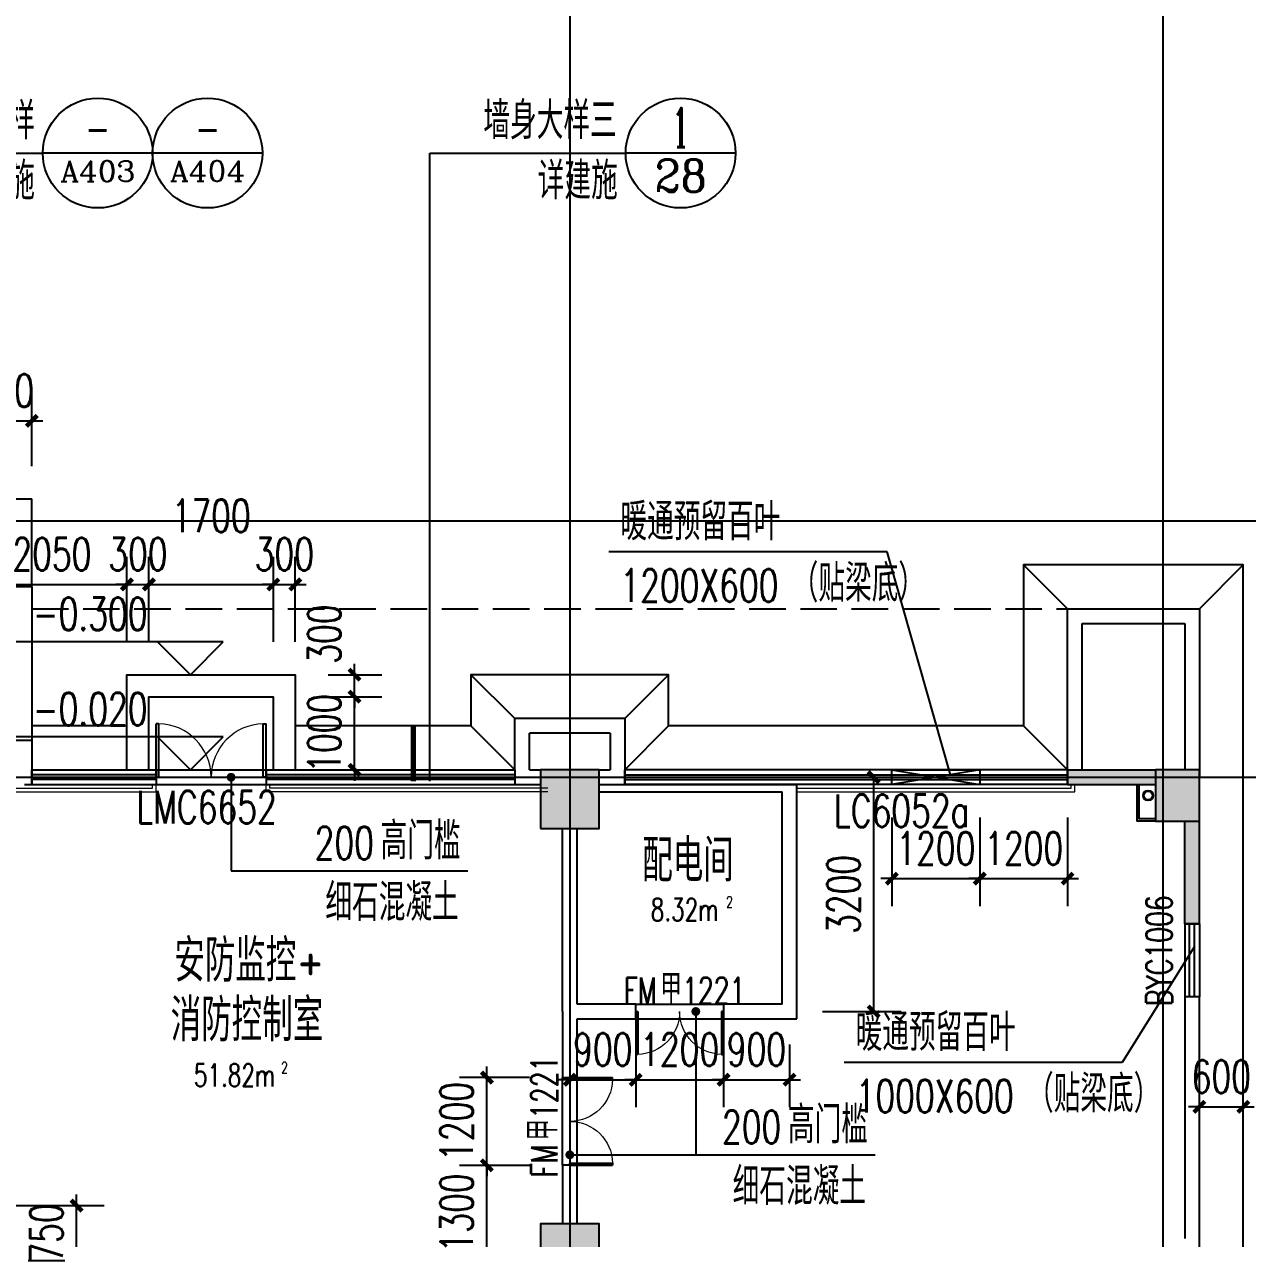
# Model space of a CAD drawing. Extents: x 1738711 to 2346805, y 1189731 to 2516152.
# Drawn here: x 1983942 to 2000650, y 1600425 to 1617006 of the extents above; entities that cross this region are included whole.
import ezdxf
from ezdxf.enums import TextEntityAlignment as Align

# ---------------------------------------------------------------- set-up
doc = ezdxf.new("R2010")
doc.units = 0
doc.header["$LTSCALE"] = 1000
doc.header["$MEASUREMENT"] = 0
doc.linetypes.add('DASH', pattern=[0.35, 0.25, -0.1])
doc.linetypes.add('复件 140224通州运河二期售楼部条件图_t3$0$X-ME SHAFT SH$0$X-B2$0$WATER_LINE', pattern=[0])
doc.layers.add('_0', color=7, linetype='Continuous', lineweight=25)
doc.layers.add('栏杆', color=6, linetype='Continuous', lineweight=15)
for name, color, linetype in [('_line1', 151, 'Continuous'), ('AR-TEXT', 7, 'Continuous'), ('COLUMN', 9, 'Continuous'), ('DIM_ELEV', 3, 'Continuous'), ('DIM_IDEN', 3, 'Continuous'), ('DIM_LEAD', 3, 'Continuous'), ('DOTE', 1, 'Continuous'), ('PUB_DIM', 3, 'Continuous'), ('PUB_HATCH', 8, 'Continuous'), ('PUB_TEXT', 7, 'Continuous'), ('SPACE_ALL', 1, 'Continuous'), ('WALL', 40, 'Continuous'), ('WINDOW', 144, 'Continuous'), ('WINDOW_TEXT', 7, 'Continuous'), ('YS', 6, 'Continuous'), ('看线', 8, 'Continuous'), ('面层', 6, 'Continuous')]:
    doc.layers.add(name, color=color, linetype=linetype)
doc.styles.add('_TCH_DIM', font='SIMPLEX', dxfattribs={"bigfont": 'GBCBIG'})
doc.styles.add('_TCH_DIM_T3', font='SIMPLEX', dxfattribs={"width": 0.705882, "bigfont": 'GBCBIG'})
doc.styles.add('_TCH_LABEL', font='COMPLEX', dxfattribs={"bigfont": 'GBCBIG'})
doc.styles.add('_TCH_SPACE', font='SIMPLEX', dxfattribs={"height": 5, "bigfont": 'GBCBIG'})
doc.styles.add('_TCH_WINDOW', font='SIMPLEX', dxfattribs={"height": 3.5, "bigfont": 'GBCBIG'})
doc.styles.get("Standard").update_dxf_attribs({"font": 'gbenor.shx', "bigfont": 'gbcbig.shx'})
doc.dimstyles.new('_TCH_ARCH&&150', dxfattribs={"dimtxt": 446.25, "dimasz": 150, "dimexe": 375, "dimexo": 450, "dimgap": 189.375, "dimtad": 1, "dimdec": 0, "dimzin": 0, "dimdsep": 46, "dimtxsty": '_TCH_DIM_T3', "dimblk": 'ARCHTICK', "dimcen": 0.09, "dimclrt": 7, "dimazin": 2, "dimtfac": 1, "dimtdec": 0, "dimtix": 1, "dimtmove": 2, "dimatfit": 3, "dimfxl": 1, "dimtolj": 1, "dimtzin": 0, "dimarcsym": 0})

# ---------------------------------------------------------------- blocks, each defined once
blk = doc.blocks.new('A$C68B42598')
at = {"layer": 'YS'}
for radius in [70, 60]:
    blk.add_circle((70, 70), radius, dxfattribs=at)
blk = doc.blocks.new('hreahaerheh')
at = {"layer": 'YS', "rotation": 180}
blk.add_blockref('A$C68B42598', (1989755, 1907879), dxfattribs=at)
blk = doc.blocks.new('hgerahgrehre')
at = {"layer": '看线'}
for p, q in [((1923667, 1595055), (1923867, 1596255)), ((1923667, 1596255), (1923867, 1595055))]:
    blk.add_line(p, q, dxfattribs=at)
blk.add_lwpolyline([(1923667, 1595055), (1923667, 1596255), (1923867, 1596255), (1923867, 1595055)], close=True, dxfattribs=at)
blk = doc.blocks.new('_ArchTick')
at = {"color": 0, "linetype": 'ByBlock', "const_width": 0.4}
blk.add_lwpolyline([(-0.5, -0.5), (0.5, 0.5)], dxfattribs=at)
blk = doc.blocks.new('*D1079')
at = {"layer": 'Defpoints', "color": 0, "transparency": 16777216}
for p in [(1995792, 1606625), (1996992, 1606625), (1996992, 1605341)]:
    blk.add_point(p, dxfattribs=at)
at = {"layer": 'PUB_DIM', "color": 0, "lineweight": -2, "transparency": 16777216}
for p, q in [((1995792, 1606175), (1995792, 1604966)), ((1996992, 1606175), (1996992, 1604966)), ((1995792, 1605341), (1995642, 1605341)), ((1995792, 1605341), (1996992, 1605341)), ((1996992, 1605341), (1997142, 1605341))]:
    blk.add_line(p, q, dxfattribs=at)
at = {"layer": 'PUB_DIM', "color": 0, "lineweight": -2, "transparency": 16777216, "xscale": 150, "yscale": 150, "zscale": 150}
blk.add_blockref('_ArchTick', (1995792, 1605341), dxfattribs=at)
at = {"layer": 'PUB_DIM', "color": 0, "lineweight": -2, "transparency": 16777216, "xscale": 150, "yscale": 150, "zscale": 150, "rotation": 180}
blk.add_blockref('_ArchTick', (1996992, 1605341), dxfattribs=at)
at = {"layer": 'PUB_DIM', "color": 7, "transparency": 16777216, "insert": (1996392, 1605754), "char_height": 446.2, "attachment_point": 5, "style": '_TCH_DIM_T3'}
blk.add_mtext('\\A1;1200', dxfattribs=at)
blk = doc.blocks.new('*D1080')
at = {"layer": 'Defpoints', "color": 0, "transparency": 16777216}
for p in [(1996992, 1606625), (1998192, 1606625), (1998192, 1605341)]:
    blk.add_point(p, dxfattribs=at)
at = {"layer": 'PUB_DIM', "color": 0, "lineweight": -2, "transparency": 16777216}
for p, q in [((1996992, 1606175), (1996992, 1604966)), ((1998192, 1606175), (1998192, 1604966)), ((1996992, 1605341), (1996842, 1605341)), ((1996992, 1605341), (1998192, 1605341)), ((1998192, 1605341), (1998342, 1605341))]:
    blk.add_line(p, q, dxfattribs=at)
at = {"layer": 'PUB_DIM', "color": 0, "lineweight": -2, "transparency": 16777216, "xscale": 150, "yscale": 150, "zscale": 150}
blk.add_blockref('_ArchTick', (1996992, 1605341), dxfattribs=at)
at = {"layer": 'PUB_DIM', "color": 0, "lineweight": -2, "transparency": 16777216, "xscale": 150, "yscale": 150, "zscale": 150, "rotation": 180}
blk.add_blockref('_ArchTick', (1998192, 1605341), dxfattribs=at)
at = {"layer": 'PUB_DIM', "color": 7, "transparency": 16777216, "insert": (1997592, 1605754), "char_height": 446.2, "attachment_point": 5, "style": '_TCH_DIM_T3'}
blk.add_mtext('\\A1;1200', dxfattribs=at)
blk = doc.blocks.new('*D2018')
at = {"layer": 'Defpoints', "color": 0, "transparency": 16777216}
for p in [(1987642, 1608125), (1988451, 1608125), (1987642, 1607825)]:
    blk.add_point(p, dxfattribs=at)
at = {"layer": 'PUB_DIM', "color": 0, "lineweight": -2, "transparency": 16777216}
for p, q in [((1988451, 1608125), (1988451, 1608275)), ((1988092, 1608125), (1988826, 1608125)), ((1988451, 1607825), (1988451, 1608125)), ((1988092, 1607825), (1988826, 1607825)), ((1988451, 1607825), (1988451, 1607675))]:
    blk.add_line(p, q, dxfattribs=at)
at = {"layer": 'PUB_DIM', "color": 0, "lineweight": -2, "transparency": 16777216, "xscale": 150, "yscale": 150, "zscale": 150}
for p, rotation in [((1988451, 1608125), 270), ((1988451, 1607825), 90)]:
    blk.add_blockref('_ArchTick', p, dxfattribs=dict(at, rotation=rotation))
at = {"layer": 'PUB_DIM', "color": 7, "transparency": 16777216, "insert": (1988038, 1608680), "char_height": 446.2, "attachment_point": 5, "rotation": 90, "style": '_TCH_DIM_T3'}
blk.add_mtext('\\A1;300', dxfattribs=at)
blk = doc.blocks.new('*D2019')
at = {"layer": 'Defpoints', "color": 0, "transparency": 16777216}
for p in [(1987642, 1607825), (1988451, 1607825), (1987642, 1606825)]:
    blk.add_point(p, dxfattribs=at)
at = {"layer": 'PUB_DIM', "color": 0, "lineweight": -2, "transparency": 16777216}
for p, q in [((1988451, 1607825), (1988451, 1607975)), ((1988092, 1607825), (1988826, 1607825)), ((1988451, 1606825), (1988451, 1607825)), ((1988092, 1606825), (1988826, 1606825)), ((1988451, 1606825), (1988451, 1606675))]:
    blk.add_line(p, q, dxfattribs=at)
at = {"layer": 'PUB_DIM', "color": 0, "lineweight": -2, "transparency": 16777216, "xscale": 150, "yscale": 150, "zscale": 150}
for p, rotation in [((1988451, 1607825), 270), ((1988451, 1606825), 90)]:
    blk.add_blockref('_ArchTick', p, dxfattribs=dict(at, rotation=rotation))
at = {"layer": 'PUB_DIM', "color": 7, "transparency": 16777216, "insert": (1988038, 1607325), "char_height": 446.2, "attachment_point": 5, "rotation": 90, "style": '_TCH_DIM_T3'}
blk.add_mtext('\\A1;1000', dxfattribs=at)
blk = doc.blocks.new('*D2020')
at = {"layer": 'Defpoints', "color": 0, "transparency": 16777216}
for p in [(1985342, 1609358), (1983292, 1608125), (1985342, 1608125)]:
    blk.add_point(p, dxfattribs=at)
at = {"layer": 'PUB_DIM', "color": 0, "lineweight": -2, "transparency": 16777216}
for p, q in [((1983292, 1608575), (1983292, 1609733)), ((1985342, 1608575), (1985342, 1609733)), ((1983292, 1609358), (1985342, 1609358))]:
    blk.add_line(p, q, dxfattribs=at)
at = {"layer": 'PUB_DIM', "color": 0, "lineweight": -2, "transparency": 16777216, "xscale": 150, "yscale": 150, "zscale": 150, "rotation": 180}
blk.add_blockref('_ArchTick', (1983292, 1609358), dxfattribs=at)
at = {"layer": 'PUB_DIM', "color": 0, "lineweight": -2, "transparency": 16777216, "xscale": 150, "yscale": 150, "zscale": 150}
blk.add_blockref('_ArchTick', (1985342, 1609358), dxfattribs=at)
at = {"layer": 'PUB_DIM', "color": 7, "transparency": 16777216, "insert": (1984317, 1609771), "char_height": 446.2, "attachment_point": 5, "style": '_TCH_DIM_T3'}
blk.add_mtext('\\A1;2050', dxfattribs=at)
blk = doc.blocks.new('*D2021')
at = {"layer": 'Defpoints', "color": 0, "transparency": 16777216}
for p in [(1985642, 1609358), (1985342, 1608125), (1985642, 1608125)]:
    blk.add_point(p, dxfattribs=at)
at = {"layer": 'PUB_DIM', "color": 0, "lineweight": -2, "transparency": 16777216}
for p, q in [((1985342, 1608575), (1985342, 1609733)), ((1985642, 1608575), (1985642, 1609733)), ((1985342, 1609358), (1985192, 1609358)), ((1985342, 1609358), (1985642, 1609358)), ((1985642, 1609358), (1985792, 1609358))]:
    blk.add_line(p, q, dxfattribs=at)
at = {"layer": 'PUB_DIM', "color": 0, "lineweight": -2, "transparency": 16777216, "xscale": 150, "yscale": 150, "zscale": 150}
blk.add_blockref('_ArchTick', (1985342, 1609358), dxfattribs=at)
at = {"layer": 'PUB_DIM', "color": 0, "lineweight": -2, "transparency": 16777216, "xscale": 150, "yscale": 150, "zscale": 150, "rotation": 180}
blk.add_blockref('_ArchTick', (1985642, 1609358), dxfattribs=at)
at = {"layer": 'PUB_DIM', "color": 7, "transparency": 16777216, "insert": (1985492, 1609771), "char_height": 446.2, "attachment_point": 5, "style": '_TCH_DIM_T3'}
blk.add_mtext('\\A1;300', dxfattribs=at)
blk = doc.blocks.new('*D2022')
at = {"layer": 'Defpoints', "color": 0, "transparency": 16777216}
for p in [(1987342, 1609358), (1985642, 1608125), (1987342, 1608125)]:
    blk.add_point(p, dxfattribs=at)
at = {"layer": 'PUB_DIM', "color": 0, "lineweight": -2, "transparency": 16777216}
for p, q in [((1985642, 1608575), (1985642, 1609733)), ((1987342, 1608575), (1987342, 1609733)), ((1985642, 1609358), (1987342, 1609358))]:
    blk.add_line(p, q, dxfattribs=at)
at = {"layer": 'PUB_DIM', "color": 0, "lineweight": -2, "transparency": 16777216, "xscale": 150, "yscale": 150, "zscale": 150, "rotation": 180}
blk.add_blockref('_ArchTick', (1985642, 1609358), dxfattribs=at)
at = {"layer": 'PUB_DIM', "color": 0, "lineweight": -2, "transparency": 16777216, "xscale": 150, "yscale": 150, "zscale": 150}
blk.add_blockref('_ArchTick', (1987342, 1609358), dxfattribs=at)
at = {"layer": 'PUB_DIM', "color": 7, "transparency": 16777216, "insert": (1986492, 1610296), "char_height": 446.2, "attachment_point": 5, "style": '_TCH_DIM_T3'}
blk.add_mtext('\\A1;1700', dxfattribs=at)
blk = doc.blocks.new('*D2023')
at = {"layer": 'Defpoints', "color": 0, "transparency": 16777216}
for p in [(1987642, 1609358), (1987342, 1608125), (1987642, 1608125)]:
    blk.add_point(p, dxfattribs=at)
at = {"layer": 'PUB_DIM', "color": 0, "lineweight": -2, "transparency": 16777216}
for p, q in [((1987342, 1608575), (1987342, 1609733)), ((1987642, 1608575), (1987642, 1609733)), ((1987342, 1609358), (1987192, 1609358)), ((1987342, 1609358), (1987642, 1609358)), ((1987642, 1609358), (1987792, 1609358))]:
    blk.add_line(p, q, dxfattribs=at)
at = {"layer": 'PUB_DIM', "color": 0, "lineweight": -2, "transparency": 16777216, "xscale": 150, "yscale": 150, "zscale": 150}
blk.add_blockref('_ArchTick', (1987342, 1609358), dxfattribs=at)
at = {"layer": 'PUB_DIM', "color": 0, "lineweight": -2, "transparency": 16777216, "xscale": 150, "yscale": 150, "zscale": 150, "rotation": 180}
blk.add_blockref('_ArchTick', (1987642, 1609358), dxfattribs=at)
at = {"layer": 'PUB_DIM', "color": 7, "transparency": 16777216, "insert": (1987492, 1609771), "char_height": 446.2, "attachment_point": 5, "style": '_TCH_DIM_T3'}
blk.add_mtext('\\A1;300', dxfattribs=at)
blk = doc.blocks.new('*D2035')
at = {"layer": 'Defpoints', "color": 0, "transparency": 16777216}
for p in [(2000592, 1602224), (1999992, 1601380), (2000592, 1601380)]:
    blk.add_point(p, dxfattribs=at)
at = {"layer": 'PUB_DIM', "color": 0, "lineweight": -2, "transparency": 16777216}
for p, q in [((1999992, 1601830), (1999992, 1602599)), ((2000592, 1601830), (2000592, 1602599)), ((1999992, 1602224), (1999842, 1602224)), ((1999992, 1602224), (2000592, 1602224)), ((2000592, 1602224), (2000742, 1602224))]:
    blk.add_line(p, q, dxfattribs=at)
at = {"layer": 'PUB_DIM', "color": 0, "lineweight": -2, "transparency": 16777216, "xscale": 150, "yscale": 150, "zscale": 150}
blk.add_blockref('_ArchTick', (1999992, 1602224), dxfattribs=at)
at = {"layer": 'PUB_DIM', "color": 0, "lineweight": -2, "transparency": 16777216, "xscale": 150, "yscale": 150, "zscale": 150, "rotation": 180}
blk.add_blockref('_ArchTick', (2000592, 1602224), dxfattribs=at)
at = {"layer": 'PUB_DIM', "color": 7, "transparency": 16777216, "insert": (2000292, 1602636), "char_height": 446.2, "attachment_point": 5, "style": '_TCH_DIM_T3'}
blk.add_mtext('\\A1;600', dxfattribs=at)
blk = doc.blocks.new('*D2388')
at = {"layer": 'Defpoints', "color": 0, "transparency": 16777216}
for p in [(1990259, 1601425), (1991292, 1601425), (1991292, 1600125)]:
    blk.add_point(p, dxfattribs=at)
at = {"layer": 'PUB_DIM', "color": 0, "lineweight": -2, "transparency": 16777216}
for p, q in [((1990259, 1601425), (1990259, 1601575)), ((1990842, 1601425), (1989884, 1601425)), ((1990259, 1600125), (1990259, 1601425)), ((1990842, 1600125), (1989884, 1600125)), ((1990259, 1600125), (1990259, 1599975))]:
    blk.add_line(p, q, dxfattribs=at)
at = {"layer": 'PUB_DIM', "color": 0, "lineweight": -2, "transparency": 16777216, "xscale": 150, "yscale": 150, "zscale": 150}
for p, rotation in [((1990259, 1601425), 270), ((1990259, 1600125), 90)]:
    blk.add_blockref('_ArchTick', p, dxfattribs=dict(at, rotation=rotation))
at = {"layer": 'PUB_DIM', "color": 7, "transparency": 16777216, "insert": (1989846, 1600775), "char_height": 446.2, "attachment_point": 5, "rotation": 90, "style": '_TCH_DIM_T3'}
blk.add_mtext('\\A1;1300', dxfattribs=at)
blk = doc.blocks.new('*D2389')
at = {"layer": 'Defpoints', "color": 0, "transparency": 16777216}
for p in [(1990259, 1602625), (1991292, 1602625), (1991292, 1601425)]:
    blk.add_point(p, dxfattribs=at)
at = {"layer": 'PUB_DIM', "color": 0, "lineweight": -2, "transparency": 16777216}
for p, q in [((1990259, 1602625), (1990259, 1602775)), ((1990842, 1602625), (1989884, 1602625)), ((1990259, 1601425), (1990259, 1602625)), ((1990842, 1601425), (1989884, 1601425)), ((1990259, 1601425), (1990259, 1601275))]:
    blk.add_line(p, q, dxfattribs=at)
at = {"layer": 'PUB_DIM', "color": 0, "lineweight": -2, "transparency": 16777216, "xscale": 150, "yscale": 150, "zscale": 150}
for p, rotation in [((1990259, 1602625), 270), ((1990259, 1601425), 90)]:
    blk.add_blockref('_ArchTick', p, dxfattribs=dict(at, rotation=rotation))
at = {"layer": 'PUB_DIM', "color": 7, "transparency": 16777216, "insert": (1989846, 1602025), "char_height": 446.2, "attachment_point": 5, "rotation": 90, "style": '_TCH_DIM_T3'}
blk.add_mtext('\\A1;1200', dxfattribs=at)
blk = doc.blocks.new('*D2390')
at = {"layer": 'Defpoints', "color": 0, "transparency": 16777216}
for p in [(1991392, 1603525), (1992292, 1603525), (1992292, 1602594)]:
    blk.add_point(p, dxfattribs=at)
at = {"layer": 'PUB_DIM', "color": 0, "lineweight": -2, "transparency": 16777216}
for p, q in [((1991392, 1603075), (1991392, 1602219)), ((1992292, 1603075), (1992292, 1602219)), ((1991392, 1602594), (1991242, 1602594)), ((1991392, 1602594), (1992292, 1602594)), ((1992292, 1602594), (1992442, 1602594))]:
    blk.add_line(p, q, dxfattribs=at)
at = {"layer": 'PUB_DIM', "color": 0, "lineweight": -2, "transparency": 16777216, "xscale": 150, "yscale": 150, "zscale": 150}
blk.add_blockref('_ArchTick', (1991392, 1602594), dxfattribs=at)
at = {"layer": 'PUB_DIM', "color": 0, "lineweight": -2, "transparency": 16777216, "xscale": 150, "yscale": 150, "zscale": 150, "rotation": 180}
blk.add_blockref('_ArchTick', (1992292, 1602594), dxfattribs=at)
at = {"layer": 'PUB_DIM', "color": 7, "transparency": 16777216, "insert": (1991842, 1603007), "char_height": 446.2, "attachment_point": 5, "style": '_TCH_DIM_T3'}
blk.add_mtext('\\A1;900', dxfattribs=at)
blk = doc.blocks.new('*D2391')
at = {"layer": 'Defpoints', "color": 0, "transparency": 16777216}
for p in [(1992292, 1603525), (1993492, 1603525), (1993492, 1602594)]:
    blk.add_point(p, dxfattribs=at)
at = {"layer": 'PUB_DIM', "color": 0, "lineweight": -2, "transparency": 16777216}
for p, q in [((1992292, 1603075), (1992292, 1602219)), ((1993492, 1603075), (1993492, 1602219)), ((1992292, 1602594), (1992142, 1602594)), ((1992292, 1602594), (1993492, 1602594)), ((1993492, 1602594), (1993642, 1602594))]:
    blk.add_line(p, q, dxfattribs=at)
at = {"layer": 'PUB_DIM', "color": 0, "lineweight": -2, "transparency": 16777216, "xscale": 150, "yscale": 150, "zscale": 150}
blk.add_blockref('_ArchTick', (1992292, 1602594), dxfattribs=at)
at = {"layer": 'PUB_DIM', "color": 0, "lineweight": -2, "transparency": 16777216, "xscale": 150, "yscale": 150, "zscale": 150, "rotation": 180}
blk.add_blockref('_ArchTick', (1993492, 1602594), dxfattribs=at)
at = {"layer": 'PUB_DIM', "color": 7, "transparency": 16777216, "insert": (1992892, 1603007), "char_height": 446.2, "attachment_point": 5, "style": '_TCH_DIM_T3'}
blk.add_mtext('\\A1;1200', dxfattribs=at)
blk = doc.blocks.new('*D2392')
at = {"layer": 'Defpoints', "color": 0, "transparency": 16777216}
for p in [(1993492, 1603525), (1994392, 1603525), (1994392, 1602594)]:
    blk.add_point(p, dxfattribs=at)
at = {"layer": 'PUB_DIM', "color": 0, "lineweight": -2, "transparency": 16777216}
for p, q in [((1993492, 1603075), (1993492, 1602219)), ((1994392, 1603075), (1994392, 1602219)), ((1993492, 1602594), (1993342, 1602594)), ((1993492, 1602594), (1994392, 1602594)), ((1994392, 1602594), (1994542, 1602594))]:
    blk.add_line(p, q, dxfattribs=at)
at = {"layer": 'PUB_DIM', "color": 0, "lineweight": -2, "transparency": 16777216, "xscale": 150, "yscale": 150, "zscale": 150}
blk.add_blockref('_ArchTick', (1993492, 1602594), dxfattribs=at)
at = {"layer": 'PUB_DIM', "color": 0, "lineweight": -2, "transparency": 16777216, "xscale": 150, "yscale": 150, "zscale": 150, "rotation": 180}
blk.add_blockref('_ArchTick', (1994392, 1602594), dxfattribs=at)
at = {"layer": 'PUB_DIM', "color": 7, "transparency": 16777216, "insert": (1993942, 1603007), "char_height": 446.2, "attachment_point": 5, "style": '_TCH_DIM_T3'}
blk.add_mtext('\\A1;900', dxfattribs=at)
blk = doc.blocks.new('*D2393')
at = {"layer": 'Defpoints', "color": 0, "transparency": 16777216}
for p in [(1994392, 1606725), (1995543, 1606725), (1994392, 1603525)]:
    blk.add_point(p, dxfattribs=at)
at = {"layer": 'PUB_DIM', "color": 0, "lineweight": -2, "transparency": 16777216}
for p, q in [((1994842, 1606725), (1995918, 1606725)), ((1995543, 1603525), (1995543, 1606725)), ((1994842, 1603525), (1995918, 1603525))]:
    blk.add_line(p, q, dxfattribs=at)
at = {"layer": 'PUB_DIM', "color": 0, "lineweight": -2, "transparency": 16777216, "xscale": 150, "yscale": 150, "zscale": 150}
for p, rotation in [((1995543, 1606725), 90), ((1995543, 1603525), 270)]:
    blk.add_blockref('_ArchTick', p, dxfattribs=dict(at, rotation=rotation))
at = {"layer": 'PUB_DIM', "color": 7, "transparency": 16777216, "insert": (1995130, 1605125), "char_height": 446.2, "attachment_point": 5, "rotation": 90, "style": '_TCH_DIM_T3'}
blk.add_mtext('\\A1;3200', dxfattribs=at)
blk = doc.blocks.new('*D2731')
at = {"layer": 'Defpoints', "color": 0, "transparency": 16777216}
for p in [(1983292, 1600875), (1984654, 1600875), (1983292, 1600125)]:
    blk.add_point(p, dxfattribs=at)
at = {"layer": 'PUB_DIM', "color": 0, "lineweight": -2, "transparency": 16777216}
for p, q in [((1984654, 1600875), (1984654, 1601025)), ((1983742, 1600875), (1985029, 1600875)), ((1984654, 1600125), (1984654, 1600875)), ((1983742, 1600125), (1985029, 1600125)), ((1984654, 1600125), (1984654, 1599975))]:
    blk.add_line(p, q, dxfattribs=at)
at = {"layer": 'PUB_DIM', "color": 0, "lineweight": -2, "transparency": 16777216, "xscale": 150, "yscale": 150, "zscale": 150}
for p, rotation in [((1984654, 1600875), 270), ((1984654, 1600125), 90)]:
    blk.add_blockref('_ArchTick', p, dxfattribs=dict(at, rotation=rotation))
at = {"layer": 'PUB_DIM', "color": 7, "transparency": 16777216, "insert": (1984242, 1600500), "char_height": 446.2, "attachment_point": 5, "rotation": 90, "style": '_TCH_DIM_T3'}
blk.add_mtext('\\A1;750', dxfattribs=at)
blk = doc.blocks.new('*D2957')
at = {"layer": 'Defpoints', "color": 0, "transparency": 16777216}
for p in [(1984042, 1611593), (1983292, 1610525), (1984042, 1610525)]:
    blk.add_point(p, dxfattribs=at)
at = {"layer": 'PUB_DIM', "color": 0, "lineweight": -2, "transparency": 16777216}
for p, q in [((1983292, 1610975), (1983292, 1611968)), ((1984042, 1610975), (1984042, 1611968)), ((1983292, 1611593), (1983142, 1611593)), ((1983292, 1611593), (1984042, 1611593)), ((1984042, 1611593), (1984192, 1611593))]:
    blk.add_line(p, q, dxfattribs=at)
at = {"layer": 'PUB_DIM', "color": 0, "lineweight": -2, "transparency": 16777216, "xscale": 150, "yscale": 150, "zscale": 150}
blk.add_blockref('_ArchTick', (1983292, 1611593), dxfattribs=at)
at = {"layer": 'PUB_DIM', "color": 0, "lineweight": -2, "transparency": 16777216, "xscale": 150, "yscale": 150, "zscale": 150, "rotation": 180}
blk.add_blockref('_ArchTick', (1984042, 1611593), dxfattribs=at)
at = {"layer": 'PUB_DIM', "color": 7, "transparency": 16777216, "insert": (1983667, 1612006), "char_height": 446.2, "attachment_point": 5, "style": '_TCH_DIM_T3'}
blk.add_mtext('\\A1;750', dxfattribs=at)
blk = doc.blocks.new('_FZH')
blk.add_lwpolyline([(-0.5, -0.5), (0.5, -0.5), (0.5, 0.5), (-0.5, 0.5)], close=True)
at = {"layer": 'PUB_HATCH'}
blk.add_solid([(-0.5, -0.5), (0.5, -0.5), (-0.5, 0.5), (0.5, 0.5)], dxfattribs=at)
blk = doc.blocks.new('$TCHSYS$WIN2D')
for p, q in [((-0.5, 0.5), (0.5, 0.5)), ((-0.5, 0.5), (-0.5, -0.5)), ((0.5, 0.5), (0.5, -0.5)), ((0.5, 0.1667), (-0.5, 0.1667)), ((0.5, -0.1667), (-0.5, -0.1667)), ((-0.5, -0.5), (0.5, -0.5))]:
    blk.add_line(p, q)
blk = doc.blocks.new('$DorLib2D$00000002')
for p, q in [((-0.5, 0), (-0.5, 0.4875)), ((-0.475, 0.4875), (-0.5, 0.4875)), ((-0.475, 0), (-0.475, 0.4875)), ((0.475, 0), (0.475, 0.4875)), ((0.475, 0.4875), (0.5, 0.4875)), ((0.5, 0), (0.5, 0.4875)), ((-0.5, 0), (-0.475, 0)), ((0.5, 0), (0.475, 0))]:
    blk.add_line(p, q)
at = {"lineweight": 13}
for centre, start, end in [((-0.4875, 0), 0, 88.53072), ((0.4875, 0), 91.46928, 180)]:
    blk.add_arc(centre, 0.4875, start, end, dxfattribs=at)

msp = doc.modelspace()

# ---------------------------------------------------------------- hatches: boundary and pattern name
at = {"layer": 'PUB_HATCH', "linetype": '复件 140224通州运河二期售楼部条件图_t3$0$X-ME SHAFT SH$0$X-B2$0$WATER_LINE'}
for points in [[(1998191.9, 1606625.4), (1999391.9, 1606625.4), (1999391.9, 1606825.4), (1998191.9, 1606825.4)], [(1999991.9, 1606125.4), (1999791.9, 1606125.4), (1999791.9, 1604725.4), (1999991.9, 1604725.4)]]:
    msp.add_hatch(color=256, dxfattribs=at).paths.add_polyline_path(points)

# ---------------------------------------------------------------- linework, layer by layer
at = {"layer": '_line1'}
for p, q in [((1998191.9, 1609025.4), (1997591.9, 1609625.4)), ((1999991.9, 1609025.4), (2000591.9, 1609625.4)), ((1990641.9, 1607525.4), (1990041.9, 1608125.4)), ((1992141.9, 1607525.4), (1992741.9, 1608125.4)), ((1990641.9, 1606825.4), (1990041.9, 1607425.4)), ((1992141.9, 1606825.4), (1992741.9, 1607425.4)), ((1998191.9, 1606825.4), (1997591.9, 1607425.4))]:
    msp.add_line(p, q, dxfattribs=at)
for points in [[(2000591.9, 1598125.4), (2000591.9, 1609625.4), (1997591.9, 1609625.4), (1997591.9, 1607425.4), (1992741.9, 1607425.4), (1992741.9, 1608125.4), (1990041.9, 1608125.4), (1990041.9, 1607425.4), (1987641.7, 1607425.4)], [(1984041.9, 1609325.4), (1984041.9, 1607225.4)], [(1985341.7, 1606825.4), (1985341.7, 1608125.4), (1987641.7, 1608125.4), (1987641.7, 1606825.4)], [(1985641.7, 1606825.4), (1985641.7, 1607825.4), (1987341.7, 1607825.4), (1987341.7, 1606825.4)], [(1985341.7, 1607425.4), (1984041.9, 1607425.4)]]:
    msp.add_lwpolyline(points, dxfattribs=at)
at = {"layer": 'DIM_ELEV'}
for p, q in [((1986658.2, 1608575.4), (1983772, 1608575.4)), ((1986208.2, 1608125.4), (1985758.2, 1608575.4)), ((1986208.2, 1608125.4), (1986658.2, 1608575.4)), ((1986658.2, 1607275.4), (1983772, 1607275.4)), ((1986208.2, 1606825.4), (1985758.2, 1607275.4)), ((1986208.2, 1606825.4), (1986658.2, 1607275.4))]:
    msp.add_line(p, q, dxfattribs=at)
at = {"layer": 'DIM_IDEN'}
for p, q in [((1981024.7, 1615249.3), (1984193, 1615249.3)), ((1985693, 1615249.3), (1984193, 1615249.3)), ((1987193, 1615249.3), (1985693, 1615249.3)), ((1989478.2, 1615249.3), (1992155.1, 1615249.3)), ((1989478.2, 1606671.3), (1989478.2, 1615249.3)), ((1993655.1, 1615249.3), (1992155.1, 1615249.3))]:
    msp.add_line(p, q, dxfattribs=at)
at = {"layer": 'DIM_IDEN', "const_width": 75}
msp.add_lwpolyline([(1989253.2, 1606671.3), (1989253.2, 1607421.3)], dxfattribs=at)
at = {"layer": 'DIM_IDEN'}
for centre in [(1984943, 1615249.3), (1986443, 1615249.3), (1992905.1, 1615249.3)]:
    msp.add_circle(centre, 750, dxfattribs=at)
at = {"layer": 'DIM_LEAD'}
for p, q in [((1995725, 1609803.7), (1991924.8, 1609803.7)), ((1996591.9, 1606758.7), (1995725, 1609803.7)), ((1996591.9, 1606758.7), (1995725, 1609803.7)), ((1986764.5, 1606725.4), (1986764.5, 1605445.2)), ((1986764.5, 1606725.4), (1986764.5, 1605445.2)), ((1986764.5, 1605445.2), (1989997, 1605445.2)), ((1999925.2, 1604415.6), (1998939.4, 1602830.8)), ((1999925.2, 1604415.6), (1998939.4, 1602830.8)), ((1993113.2, 1603525.4), (1993113.2, 1601567.9)), ((1998939.4, 1602830.8), (1995139.3, 1602830.8)), ((1991391.9, 1601567.9), (1993113.2, 1601567.9)), ((1993113.2, 1601567.9), (1995561.1, 1601567.9))]:
    msp.add_line(p, q, dxfattribs=at)
at = {"layer": 'DIM_LEAD', "const_width": 60}
for points in [[(1986764.5, 1606755.4, 1), (1986764.5, 1606695.4, 1)], [(1986764.5, 1606755.4, 1), (1986764.5, 1606695.4, 1)], [(1993113.2, 1603555.4, 1), (1993113.2, 1603495.4, 1)], [(1991361.9, 1601567.9, 1), (1991421.9, 1601567.9, 1)]]:
    msp.add_lwpolyline(points, format="xyb", close=True, dxfattribs=at)
at = {"layer": 'DOTE'}
for p, q in [((1991391.9, 1622149.3), (1991391.9, 1584457.1)), ((1999491.9, 1622149.3), (1999491.9, 1584457.1)), ((1958991.9, 1610225.4), (2001891.9, 1610225.4)), ((1919991.9, 1606725.4), (2001891.9, 1606725.4))]:
    msp.add_line(p, q, dxfattribs=at)
at = {"layer": 'WALL', "linetype": '复件 140224通州运河二期售楼部条件图_t3$0$X-ME SHAFT SH$0$X-B2$0$WATER_LINE'}
for p, q in [((1982541.9, 1610525.4), (1984041.9, 1610525.4)), ((1984041.9, 1609325.4), (1984041.9, 1610525.4)), ((1984041.9, 1609325.4), (1982541.9, 1609325.4)), ((1998191.9, 1606825.4), (1998191.9, 1609025.4)), ((1998191.9, 1609025.4), (1999991.9, 1609025.4)), ((1999991.9, 1609025.4), (1999991.9, 1606725.4)), ((1998391.9, 1606825.4), (1998391.9, 1608825.4)), ((1998391.9, 1608825.4), (1999791.9, 1608825.4)), ((1999791.9, 1608825.4), (1999791.9, 1606825.4)), ((1990641.9, 1606825.4), (1990641.9, 1607525.4)), ((1992141.9, 1607525.4), (1990641.9, 1607525.4)), ((1992141.9, 1607525.4), (1992141.9, 1606825.4)), ((1984041.9, 1607225.4), (1982541.9, 1607225.4)), ((1984041.9, 1607225.4), (1984041.9, 1606825.4)), ((1990841.9, 1606825.4), (1990841.9, 1607325.4)), ((1991941.9, 1607325.4), (1990841.9, 1607325.4)), ((1991941.9, 1607325.4), (1991941.9, 1606825.4)), ((1984041.9, 1606625.4), (1984041.9, 1606825.4)), ((1990641.9, 1606825.4), (1990641.9, 1606625.4)), ((1990841.9, 1606825.4), (1990991.9, 1606825.4)), ((1991791.9, 1606825.4), (1991941.9, 1606825.4)), ((1992141.9, 1606625.4), (1992141.9, 1606825.4)), ((1998191.9, 1606825.4), (1998391.9, 1606825.4)), ((1998191.9, 1606625.4), (1998191.9, 1606825.4)), ((1998191.9, 1606825.4), (1999391.9, 1606825.4)), ((1998191.9, 1606825.4), (1998191.9, 1606625.4)), ((1983941.9, 1606625.4), (1984041.9, 1606625.4)), ((1990641.9, 1606625.4), (1990741.9, 1606625.4)), ((1990741.9, 1606625.4), (1990991.9, 1606625.4)), ((1991791.9, 1606625.4), (1992041.9, 1606625.4)), ((1991791.9, 1606625.4), (1994491.9, 1606625.4)), ((1991791.9, 1606525.4), (1994291.9, 1606525.4)), ((1992041.9, 1606625.4), (1992141.9, 1606625.4)), ((1998191.9, 1606625.4), (1999391.9, 1606625.4)), ((1999791.9, 1604725.4), (1999791.9, 1606125.4)), ((1999991.9, 1604725.4), (1999991.9, 1606125.4)), ((1999791.9, 1604725.4), (1999991.9, 1604725.4)), ((1999791.9, 1604725.4), (1999991.9, 1604725.4)), ((1999991.9, 1603725.4), (1999791.9, 1603725.4)), ((1999791.9, 1603725.4), (1999791.9, 1600425.4)), ((1999991.9, 1600125.4), (1999991.9, 1603725.4)), ((1992291.9, 1603625.4), (1991491.9, 1603625.4)), ((1992291.9, 1603425.4), (1992291.9, 1603625.4)), ((1994291.9, 1603625.4), (1993491.9, 1603625.4)), ((1993491.9, 1603625.4), (1993491.9, 1603425.4)), ((1991491.9, 1603425.4), (1992291.9, 1603425.4)), ((1993491.9, 1603425.4), (1994491.9, 1603425.4))]:
    msp.add_line(p, q, dxfattribs=at)
at = {"layer": 'WALL'}
for p, q in [((1994291.9, 1603625.4), (1994291.9, 1606525.4)), ((1994491.9, 1603425.4), (1994491.9, 1606625.4)), ((1991291.9, 1603525.4), (1991291.9, 1606025.4)), ((1991491.9, 1603625.4), (1991491.9, 1606025.4)), ((1991291.9, 1603525.4), (1991291.9, 1602625.4)), ((1991491.9, 1602625.4), (1991491.9, 1603425.4)), ((1991291.9, 1602625.4), (1991491.9, 1602625.4)), ((1991491.9, 1601425.4), (1991291.9, 1601425.4)), ((1991291.9, 1601425.4), (1991291.9, 1600625.4)), ((1991491.9, 1600625.4), (1991491.9, 1601425.4))]:
    msp.add_line(p, q, dxfattribs=at)
at = {"layer": 'WINDOW'}
for p, q in [((1985741.7, 1606825.4), (1987241.7, 1606825.4)), ((1985741.7, 1606625.4), (1987241.7, 1606625.4)), ((1992291.9, 1603625.4), (1993491.9, 1603625.4)), ((1992291.9, 1603425.4), (1993491.9, 1603425.4)), ((1991291.9, 1601425.4), (1991291.9, 1602625.4)), ((1991491.9, 1601425.4), (1991491.9, 1602625.4))]:
    msp.add_line(p, q, dxfattribs=at)
at = {"layer": '栏杆'}
for points in [[(1983591.9, 1606575.4), (1985691.7, 1606575.4), (1985691.7, 1606625.4)], [(1983591.9, 1606525.4), (1985741.7, 1606525.4), (1985741.7, 1606625.4)], [(1991091.9, 1606525.4), (1987241.7, 1606525.4), (1987241.7, 1606625.4)], [(1991091.9, 1606575.4), (1987291.7, 1606575.4), (1987291.7, 1606625.4)], [(1994491.9, 1606575.4), (1998241.9, 1606575.4), (1998241.9, 1606625.4)], [(1994491.9, 1606525.4), (1998291.9, 1606525.4), (1998291.9, 1606625.4)]]:
    msp.add_lwpolyline(points, dxfattribs=at)
at = {"layer": '看线', "linetype": 'DASH', "ltscale": 2}
msp.add_lwpolyline([(1984041.9, 1609025.4), (1984041.9, 1609025.4), (1998191.9, 1609025.4)], dxfattribs=at)
at = {"layer": '面层', "color": 144}
for points in [[(1999391.9, 1606125.4), (1999141.9, 1606125.4), (1999141.9, 1606625.4)], [(1999391.9, 1606155.4), (1999171.9, 1606155.4), (1999171.9, 1606625.4)]]:
    msp.add_lwpolyline(points, dxfattribs=at)

# ---------------------------------------------------------------- block references
at = {"rotation": 270}
msp.add_blockref('hgerahgrehre', (400737.3, 3530492.7), dxfattribs=at)
at = {"layer": '_0'}
msp.add_blockref('hreahaerheh', (9607.3, -301333.7), dxfattribs=at)
at = {"layer": 'COLUMN', "linetype": '复件 140224通州运河二期售楼部条件图_t3$0$X-ME SHAFT SH$0$X-B2$0$WATER_LINE'}
for p, xscale, yscale, zscale, rotation in [((1991391.9, 1606425.4), 800.0000002051238, 800, 800, 359.9999999674499), ((1991391.9, 1600225.4), 800.0000002994202, 799.9999996058177, 799.9999996058177, 7.668955073518528e-08)]:
    msp.add_blockref('_FZH', p, dxfattribs=dict(at, xscale=xscale, yscale=yscale, zscale=zscale, rotation=rotation))
at = {"layer": 'COLUMN', "linetype": '复件 140224通州运河二期售楼部条件图_t3$0$X-ME SHAFT SH$0$X-B2$0$WATER_LINE', "xscale": 600, "yscale": 700.0000004053582, "zscale": 700.0000004053582}
msp.add_blockref('_FZH', (1999691.9, 1606475.4), dxfattribs=at)
at = {"layer": 'WINDOW'}
ref = msp.add_blockref('$DorLib2D$00000002', (1986491.7, 1606725.4), dxfattribs=dict(at, xscale=1500, yscale=1500, zscale=1500, rotation=2.190541478272348e-08))
ref.add_attrib('A', 'LMC6652', (1985471.7, 1606093.8), dxfattribs={"layer": 'WINDOW_TEXT', "ltscale": 0.5, "height": 446.25, "rotation": 0, "style": '_TCH_WINDOW', "width": 0.705882})
at = {"layer": 'WINDOW', "linetype": '复件 140224通州运河二期售楼部条件图_t3$0$X-ME SHAFT SH$0$X-B2$0$WATER_LINE', "yscale": 200, "rotation": 2.190541478272348e-08}
for p, xscale, zscale in [((1984891.8, 1606725.4), 1699.762347049313, 1699.762347049313), ((1988941.8, 1606725.4), 3400.237675915705, 3400.237675915705)]:
    msp.add_blockref('$TCHSYS$WIN2D', p, dxfattribs=dict(at, xscale=xscale, zscale=zscale))
at = {"layer": 'WINDOW', "linetype": '复件 140224通州运河二期售楼部条件图_t3$0$X-ME SHAFT SH$0$X-B2$0$WATER_LINE'}
ref = msp.add_blockref('$TCHSYS$WIN2D', (1995166.9, 1606725.4), dxfattribs=dict(at, xscale=-6050, yscale=200, zscale=-6050))
ref.add_attrib('A', 'LC6052a', (1995001.2, 1606043.4), dxfattribs={"layer": 'WINDOW_TEXT', "linetype": '复件 140224通州运河二期售楼部条件图_t3$0$X-ME SHAFT SH$0$X-B2$0$WATER_LINE', "ltscale": 0.5, "height": 446.25, "style": '_TCH_WINDOW', "width": 0.705882})
ref = msp.add_blockref('$TCHSYS$WIN2D', (1999891.9, 1604225.4), dxfattribs=dict(at, xscale=1000, yscale=200, zscale=1000, rotation=270))
ref.add_attrib('A', 'BYC1006', (1999620.4, 1603600.9), dxfattribs={"layer": 'WINDOW_TEXT', "linetype": '复件 140224通州运河二期售楼部条件图_t3$0$X-ME SHAFT SH$0$X-B2$0$WATER_LINE', "ltscale": 0.5, "height": 357, "rotation": 90, "style": '_TCH_WINDOW', "width": 0.705882})
at = {"layer": 'WINDOW', "xscale": 1200, "yscale": -1200, "zscale": 1200}
for p, rotation in [((1992891.9, 1603525.4), 3.396862953114286e-08), ((1991391.9, 1602025.4), 90.00000006992123)]:
    msp.add_blockref('$DorLib2D$00000002', p, dxfattribs=dict(at, rotation=rotation))

# ---------------------------------------------------------------- texts
at = {"layer": 'AR-TEXT'}
for s, height, p in [('配电间', 578.72, (1992382.3, 1605298.6)), ('安防监控', 578.72, (1985989.3, 1603931.9)), ('+', 600, (1987674.4, 1603931.9)), ('消防控制室', 578.72, (1985939.6, 1603118.9))]:
    msp.add_text(s, height=height, dxfattribs=at).set_placement(p)
at = {"layer": 'PUB_TEXT', "color": 7, "style": '_TCH_DIM'}
for s, p in [('楼梯大样', (1982628.1, 1615434.7)), ('墙身大样三', (1990210.4, 1615440.3)), ('详建施', (1982991.1, 1614617.1)), ('详建施', (1990953.2, 1614617.1)), ('暖通预留百叶', (1992082.3, 1609961.2)), ('（贴梁底）', (1994422.3, 1609121.2)), ('高门槛', (1988806.3, 1605602.7)), ('细石混凝土', (1988052.3, 1604762.7)), ('暖通预留百叶', (1995296.8, 1602988.3)), ('（贴梁底）', (1997636.8, 1602148.3)), ('高门槛', (1994370.3, 1601725.4)), ('细石混凝土', (1993616.3, 1600885.4))]:
    msp.add_text(s, height=506.38, dxfattribs=at).set_placement(p)
at = {"layer": 'PUB_TEXT', "color": 7, "style": '_TCH_LABEL'}
for s, height, p, p2 in [('1', 535.4, (1992790.4, 1615331.6), (1993019.8, 1615331.6)), ('A403', 283.33, (1984430.3, 1614860.4), (1985455.7, 1614860.4)), ('A404', 277.98, (1985926.8, 1614864.9), (1986959.3, 1614864.9)), ('28', 439.31, (1992549.5, 1614721.6), (1993260.7, 1614721.6))]:
    msp.add_text(s, height=height, dxfattribs=at).set_placement(p, p2, align=Align.FIT)
at = {"layer": 'PUB_TEXT', "color": 7, "style": '_TCH_LABEL', "width": 0.777778}
for p, p2 in [((1984769, 1615332.3), (1985117, 1615332.3)), ((1986269, 1615332.3), (1986617, 1615332.3))]:
    msp.add_text('-', height=522, dxfattribs=at).set_placement(p, p2, align=Align.FIT)
at = {"layer": 'PUB_TEXT', "color": 7, "style": '_TCH_DIM', "width": 0.705882}
for s, p in [('1200X600', (1992082.3, 1609121.2)), ('-0.300', (1984057, 1608732.9)), ('-0.020', (1984057, 1607432.9)), ('200', (1987906.3, 1605602.7)), ('1000X600', (1995296.8, 1602148.3)), ('200', (1993470.3, 1601725.4))]:
    msp.add_text(s, height=446.25, dxfattribs=at).set_placement(p)
at = {"layer": 'SPACE_ALL', "color": 0, "style": '_TCH_SPACE', "width": 0.705882}
for s, height, p in [('8.32m', 306, (1992498.4, 1604764.4)), ('2', 153, (1993526.9, 1604944.4)), ('2', 153, (1987449.4, 1602683.7)), ('51.82m', 306, (1986256.3, 1602503.7))]:
    msp.add_text(s, height=height, dxfattribs=at).set_placement(p)
at = {"layer": 'WINDOW_TEXT', "style": '_TCH_WINDOW'}
for rotation, p in [(0, (1992630.4, 1603634.4)), (90, (1991222, 1601764))]:
    msp.add_text('甲', height=405.1, rotation=rotation, dxfattribs=at).set_placement(p)
at = {"layer": 'WINDOW_TEXT', "style": '_TCH_WINDOW', "width": 0.705882}
for s, rotation, p in [('FM', 0, (1992126.4, 1603634.4)), ('1221', 0, (1992925.3, 1603634.4)), ('1221', 90, (1991222, 1602058.8)), ('FM', 90, (1991222, 1601260))]:
    msp.add_text(s, height=357, rotation=rotation, dxfattribs=at).set_placement(p)

# ---------------------------------------------------------------- dimensions: what is measured, and where the dimension line sits
at = {"layer": 'PUB_DIM'}
for p1, p2, distance, picture, middle in [((1983291.9, 1610525.4), (1984041.9, 1610525.4), 1067.7, '*D2957', (1983666.9, 1612005.6)), ((1983291.9, 1608125.4), (1985341.7, 1608125.4), 1232.6, '*D2020', (1984316.8, 1609770.5)), ((1985341.7, 1608125.4), (1985641.7, 1608125.4), 1232.6, '*D2021', (1985491.7, 1609770.5)), ((1987341.7, 1608125.4), (1987641.7, 1608125.4), 1232.6, '*D2023', (1987491.7, 1609770.5)), ((1987641.7, 1606825.4), (1987641.7, 1607825.4), -809.2, '*D2019', (1988038.3, 1607325.4)), ((1994391.9, 1603525.4), (1994391.9, 1606725.4), -1150.6, '*D2393', (1995130, 1605125.4)), ((1995791.9, 1606625.4), (1996991.9, 1606625.4), -1284.3, '*D1079', (1996391.9, 1605753.6)), ((1996991.9, 1606625.4), (1998191.9, 1606625.4), -1284.3, '*D1080', (1997591.9, 1605753.6)), ((1991391.9, 1603525.4), (1992291.9, 1603525.4), -931.1, '*D2390', (1991841.9, 1603006.8)), ((1992291.9, 1603525.4), (1993491.9, 1603525.4), -931.1, '*D2391', (1992891.9, 1603006.8)), ((1993491.9, 1603525.4), (1994391.9, 1603525.4), -931.1, '*D2392', (1993941.9, 1603006.8)), ((1999991.9, 1601380.5), (2000591.9, 1601380.5), 843.1, '*D2035', (2000291.9, 1602636.1)), ((1991291.9, 1601425.4), (1991291.9, 1602625.4), 1033.2, '*D2389', (1989846.2, 1602025.4)), ((1991291.9, 1600125.4), (1991291.9, 1601425.4), 1033.2, '*D2388', (1989846.2, 1600775.4)), ((1983291.9, 1600125.4), (1983291.9, 1600875.4), -1362.3, '*D2731', (1984241.7, 1600500.4))]:
    dim = msp.add_aligned_dim(p1=p1, p2=p2, distance=distance, dimstyle='_TCH_ARCH&&150', dxfattribs=at)
    dim.commit()
    dim.dimension.update_dxf_attribs({"geometry": picture, "text_midpoint": middle})
for base, p1, p2, angle, picture, middle in [((1987341.7, 1609358), (1985641.7, 1608125.4), (1987341.7, 1608125.4), 0, '*D2022', (1986491.7, 1610295.5)), ((1988450.8, 1608125.4), (1987641.7, 1607825.4), (1987641.7, 1608125.4), 90, '*D2018', (1988038.3, 1608680.4))]:
    dim = msp.add_linear_dim(base=base, p1=p1, p2=p2, angle=angle, dimstyle='_TCH_ARCH&&150', dxfattribs=at)
    dim.commit()
    dim.dimension.update_dxf_attribs({"geometry": picture, "text_midpoint": middle, "dimtype": 129})

doc.saveas('drawing.dxf')
